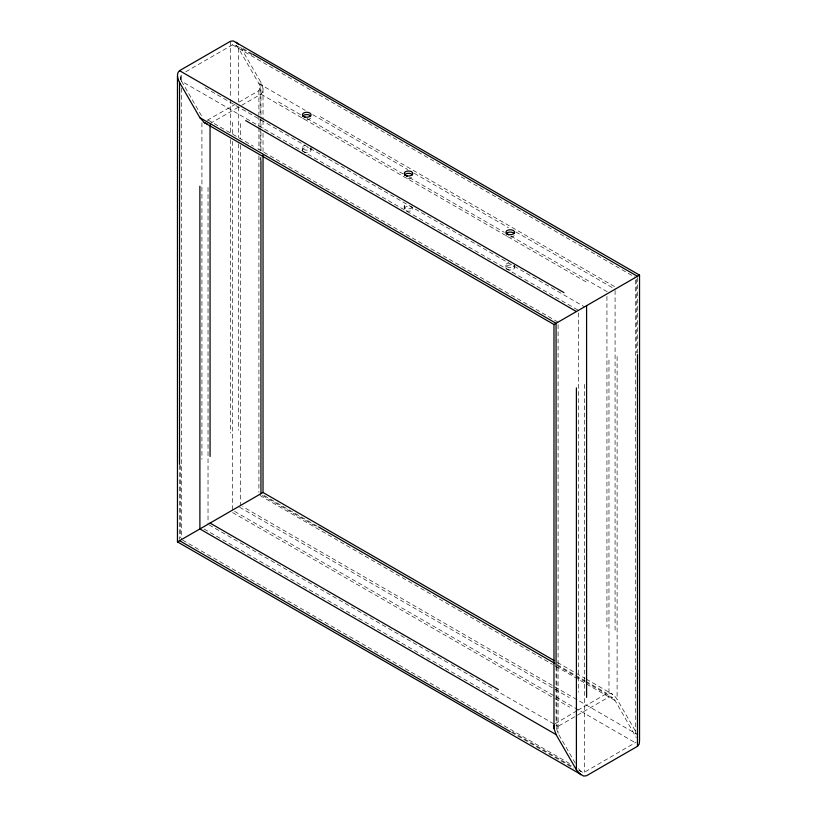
<?xml version="1.0" encoding="UTF-8"?>
<svg xmlns="http://www.w3.org/2000/svg" width="817" height="817" viewBox="0 0 817 817"><rect width="100%" height="100%" fill="white"/><g stroke="black" fill="none" stroke-linecap="round" stroke-linejoin="round"><path stroke-width="0.61" stroke-dasharray="4.08 3.06" d="M180.322 80.005L180.516 75.573L181.568 74.194L181.568 81.853M185.806 71.753L232.447 44.823L235.919 45.384L238.554 48.346L258.907 83.6L260.153 87.368L258.907 90.646L238.768 102.278M252.749 54.198L240.596 47.172L260.94 82.425C262.737 85.826 264.534 91.341 260.94 94.169L241.791 105.23M575.26 763.149L558.093 733.4L556.847 729.632L557.041 727.733L558.093 726.354L608.971 696.972L612.444 697.544L615.078 700.496L636.259 737.588M554.988 723.791L576.628 710.953M578.896 770.349L582.827 772.402L584.553 772.177L636.075 742.224M207.212 120.293L235.092 104.402M210.061 123.551L240.698 105.863M577.711 710.32L606.939 693.449C611.187 691.754 615.068 696.064 617.111 699.321L637.464 734.575L242.802 506.714M235.919 45.384L252.32 54.851M232.447 44.823L635.432 277.484M320.305 116.698L617.111 288.054M258.907 83.6L305.221 110.336M312.778 114.697L407.775 169.548M414.393 173.367L508.45 227.667M515.833 231.936L615.078 289.228M278.362 101.88L301.504 115.238M307.008 118.424L402.893 173.776M409.501 177.595L504.273 232.314M510.891 236.133L608.971 292.752M260.94 94.169L587.719 282.835M205.026 87.736L584.553 306.855M180.322 77.482L181.568 81.251L512.116 272.081M512.3 272.194L578.446 310.378M208.029 120.028L253.403 146.223M257.723 148.714L558.093 322.133M557.5 662.485L575.168 672.697M576.271 673.331L585.105 678.437M586.208 679.08L612.719 694.389M264.238 495.592L320.305 527.966M557.225 664.752L585.176 680.888M585.942 681.327L606.939 693.449M557.184 665.63L574.872 675.843M575.975 676.476L584.809 681.582M585.922 682.226L612.444 697.544M262.359 495.419L317.353 527.159M260.01 495.5L552.415 664.323M555.713 666.233L615.078 700.496M239.657 507.255L569.286 697.565M234.653 511.411L635.432 742.806M232.6 512.586L554.304 698.31M555.264 698.862L569.623 707.154M209.132 524.882L448.768 663.23M451.311 664.701L554.784 724.444M555.887 725.077L558.093 726.354M204.117 529.038L498.727 699.127M182.671 540.16L570.726 764.201M512.188 731.858L573.422 767.194M511.452 732.328L573.452 768.123M581.081 771.616L578.446 768.654M181.568 81.251L201.922 116.504M556.837 667.101L556.847 729.632M263.023 88.696L263.033 119.313M263.033 120.579L263.033 128.238M263.033 133.334L263.043 152.473M260.153 87.368L260.163 114.166M260.163 119.272L260.163 126.921M260.163 128.198L260.163 149.899M260.163 157.548L260.163 160.101M637.464 277.576L637.464 353.955M636.678 279.302L636.688 352.832M635.432 280.027L635.432 735.749M617.111 356.6L617.111 699.321M615.078 290.505L615.078 631.96M608.971 360.123L608.971 696.972M606.939 296.448L606.939 626.864M584.553 384.409L584.553 772.177M578.446 312.931L578.446 692.275M558.093 324.676L558.093 733.4M556.06 666.294L556.06 722.831M514.577 267.496L514.577 265.147A4.32 2.492 0 0 1 510.85 267.608A4.32 2.492 0 0 1 506.101 265.811A4.32 2.492 0 0 1 508.552 262.86M505.948 265.147L505.948 267.496M404.18 206.395L404.18 208.744M311.052 149.991L311.052 147.642A4.32 2.492 0 0 1 307.325 150.103A4.32 2.492 0 0 1 302.576 148.306A4.32 2.492 0 0 1 305.027 145.355M302.423 147.642L302.423 149.991M260.94 82.425L260.94 115.554M260.94 116.698L260.94 127.013M260.94 131.925L260.94 151.227M260.94 157.313L260.94 160.142M258.907 90.646L258.907 114.891M258.907 116.075L258.907 126.38M258.907 127.513L258.907 149.348M258.907 155.72L258.907 492.334M240.596 123.551L240.596 138.829M240.596 145.191L240.596 505.447M238.554 48.346L238.554 101.808M238.554 106.904L238.554 137.46M238.554 143.823L238.554 430.242M232.447 122.376L232.447 133.855M232.447 141.443L232.447 510.145M230.414 41.299L230.414 98.152M230.414 99.419L230.414 133.161M230.414 139.533L230.414 432.979M208.029 187.399L208.029 524.248M201.922 122.846L201.922 459.225M181.568 88.226L181.568 539.516M180.312 465.435L180.322 537.698M179.536 465.424L179.536 539.434M309.786 148.224A4.32 2.492 0 0 1 309.786 151.748A4.32 2.492 0 0 1 303.689 151.748M302.78 150.982A4.32 2.492 0 0 1 303.689 148.224A4.32 2.492 0 0 1 308.448 147.703M310.695 118.077A4.32 2.492 0 0 1 306.743 119.578A4.32 2.492 0 0 1 302.78 118.077M411.554 177.606A4.32 2.492 0 0 1 405.446 177.606M514.22 235.582A4.32 2.492 0 0 1 510.257 237.083A4.32 2.492 0 0 1 506.305 235.582M412.462 207.385A4.32 2.492 0 0 1 405.446 208.151A4.32 2.492 0 0 1 406.784 204.107M406.345 210.898A4.32 2.492 0 0 0 412.82 208.744A4.32 2.492 0 0 0 406.345 206.578A4.32 2.492 0 0 0 406.345 210.898M506.795 268.977A4.32 2.492 0 0 0 514.22 268.487A4.32 2.492 0 0 0 509.767 265.014A4.32 2.492 0 0 0 506.795 268.977"/><path stroke-width="1.23" d="M177.463 76.144L177.463 541.896L583.716 776.079L586.586 775.701L637.464 746.329L639.221 744.032L639.537 740.856L639.537 275.104L233.284 40.921L230.414 41.299L179.536 70.671C175.941 73.51 177.738 79.024 179.536 82.425L199.889 117.679L204.281 122.611L553.977 324.502L639.537 275.104M177.463 541.896L263.023 492.498L263.043 155.016M553.977 324.502L553.977 728.304L556.06 734.575L576.404 769.828L580.805 774.761M553.977 728.304L554.294 725.128M204.281 122.611L207.191 123.918M253.025 54.351L637.464 276.309M302.607 115.871L305.364 117.474M404.772 174.858L407.295 176.319M506.326 233.499L508.685 234.857M179.536 70.671L563.975 292.629M245.682 120.61L576.404 311.553M199.889 117.679L556.06 323.307L556.06 666.029M554.192 660.575L263.023 492.498M318.61 526.985L554.712 663.302M210.061 523.074L498.39 689.538M556.06 734.575L199.889 528.946L199.889 186.225M179.536 540.691L510.257 731.644M236.195 42.239L238.635 44.445M637.464 354.639L637.464 746.329M586.586 305.681L586.586 697.371M576.404 387.932L576.404 769.828M260.94 160.765L260.94 493.693M210.061 124.807L210.061 456.478M179.536 82.425L179.536 464.322M302.78 116.096A4.32 2.492 0 0 1 306.743 114.594A4.32 2.492 0 0 1 310.695 116.096M404.538 174.848A4.32 2.492 0 0 1 408.5 173.347A4.32 2.492 0 0 1 412.462 174.848M506.305 233.601A4.32 2.492 0 0 1 510.257 232.099A4.32 2.492 0 0 1 514.22 233.601M304.578 116.892A4.32 2.492 0 0 0 311.052 114.737A4.32 2.492 0 0 0 304.578 112.583A4.32 2.492 0 0 0 304.578 116.892M406.345 175.645A4.32 2.492 0 0 0 412.82 173.49A4.32 2.492 0 0 0 406.345 171.335A4.32 2.492 0 0 0 406.345 175.645M506.795 233.723A4.32 2.492 0 0 0 514.22 233.233A4.32 2.492 0 0 0 509.767 229.761A4.32 2.492 0 0 0 506.795 233.723"/></g></svg>
